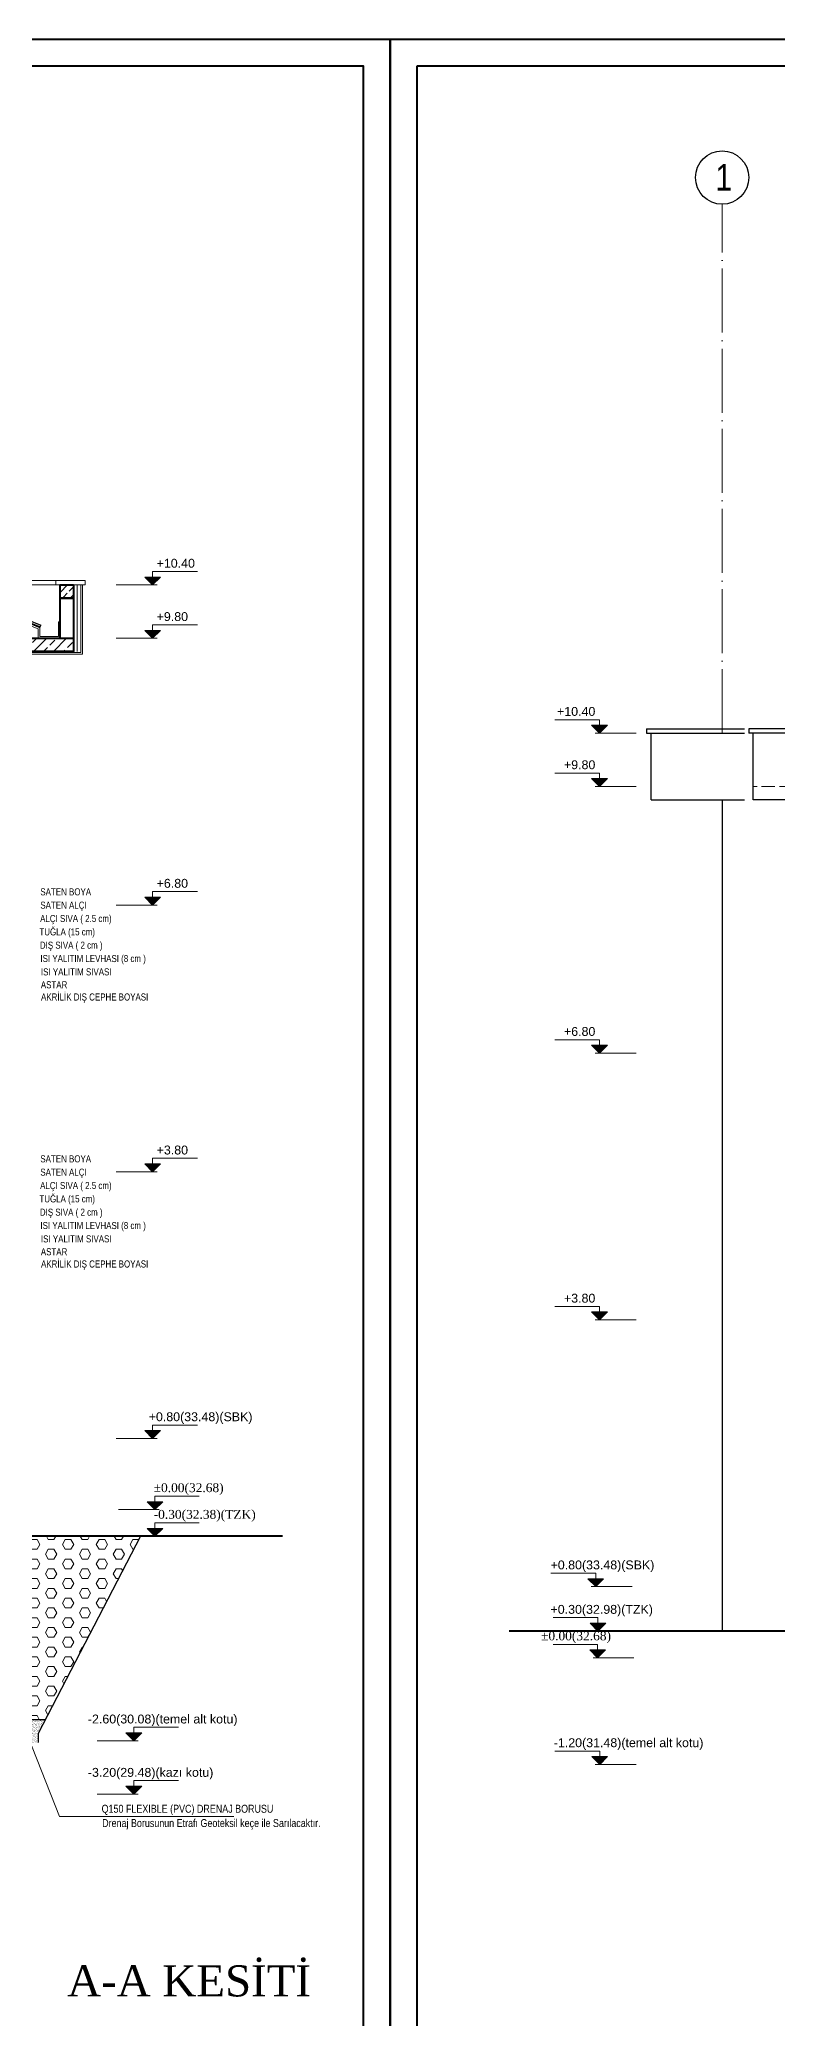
# Model space of a CAD drawing. Header units: millimetres. Extents: x 11587 to 81192, y -36083 to -25300.
# Drawn here: x 67997 to 68828, y -33809 to -31583 of the extents above; entities that cross this region are included whole.
import ezdxf

# ---------------------------------------------------------------- set-up
doc = ezdxf.new("R2010")
doc.units = ezdxf.units.MM
doc.linetypes.add('AKS', pattern=[30, 24, -3, 0, -3])
doc.linetypes.add('IZDUSUM1', pattern=[20, 7.5, -5, 7.5, 0])
for name, color, linetype, lineweight in [('A-detay-yalıtım', 193, 'Continuous', 5), ('rtm-aks balon', 20, 'Continuous', 25), ('rtm-aks balon yazı', 7, 'Continuous', 20), ('rtm-aks yeni', 7, 'AKS', 20), ('rtm-antet yazı-03', 233, 'Continuous', 30), ('rtm-antet-02', 140, 'Continuous', 40), ('rtm-cephe-03', 241, 'Continuous', 30), ('rtm-cephe-04', 33, 'Continuous', 25), ('rtm-izdusum-üst ince', 8, 'IZDUSUM1', 5), ('rtm-izdusum-üst kalın', 211, 'IZDUSUM1', 15), ('rtm-kesit katmanı-04', 33, 'Continuous', 25), ('rtm-mhl-yazı-malzeme', 253, 'Continuous', 13), ('rtm-sembol kot yazı', 7, 'Continuous', 20), ('rtm-sembol malzeme cizgisi', 242, 'Continuous', 20), ('rtm-symbol lvl', 242, 'Continuous', 20), ('rtm-sıva', 252, 'Continuous', 15), ('rtm-tarama-betonarme', 51, 'Continuous', 15), ('rtm-tarama-cakil', 8, 'Continuous', 5), ('rtm-tas_betonarme', 50, 'Continuous', 40)]:
    doc.layers.add(name, color=color, linetype=linetype, lineweight=lineweight)
doc.styles.add('A', font='times.ttf', dxfattribs={"height": 20})
doc.styles.add('AKSYAZI', font='ARIALN.TTF')
doc.styles.add('KT-isocpeur', font='arial.ttf', dxfattribs={"height": 10})
doc.styles.get("Standard").update_dxf_attribs({"font": 'arial.ttf'})
doc.styles.add('VAZ-OLCU', font='times.ttf', dxfattribs={"height": 60})
doc.linetypes.add('BATTING', pattern='A,0.00254,-2.54,[134,ltypeshp.shx,S=2.54,R=0,X=-2.54,Y=0],-5.08,[134,ltypeshp.shx,S=2.54,R=180,X=2.54,Y=0],-2.54', length=10.16254)

msp = doc.modelspace()

# ---------------------------------------------------------------- hatches: boundary and pattern name
at = {"layer": 'rtm-symbol lvl'}
for points in [[(68115.12, -32187.43), (68124.03, -32196.34), (68132.93, -32187.43)], [(68115.12, -32187.43), (68124.03, -32196.34), (68132.93, -32187.43)], [(68115.12, -32247.43), (68124.03, -32256.34), (68132.93, -32247.43)], [(68115.12, -32247.43), (68124.03, -32256.34), (68132.93, -32247.43)], [(68636.12, -32354.08), (68627.21, -32362.99), (68618.31, -32354.08)], [(68636.12, -32354.08), (68627.21, -32362.99), (68618.31, -32354.08)], [(68636.12, -32414.08), (68627.21, -32422.99), (68618.31, -32414.08)], [(68636.12, -32414.08), (68627.21, -32422.99), (68618.31, -32414.08)], [(68115.12, -32547.43), (68124.03, -32556.34), (68132.93, -32547.43)], [(68115.12, -32547.43), (68124.03, -32556.34), (68132.93, -32547.43)], [(68636.12, -32714.08), (68627.21, -32722.99), (68618.31, -32714.08)], [(68636.12, -32714.08), (68627.21, -32722.99), (68618.31, -32714.08)], [(68115.12, -32847.43), (68124.03, -32856.34), (68132.93, -32847.43)], [(68115.12, -32847.43), (68124.03, -32856.34), (68132.93, -32847.43)], [(68636.12, -33014.08), (68627.21, -33022.99), (68618.31, -33014.08)], [(68636.12, -33014.08), (68627.21, -33022.99), (68618.31, -33014.08)], [(68115.12, -33147.43), (68124.03, -33156.34), (68132.93, -33147.43)], [(68115.12, -33147.43), (68124.03, -33156.34), (68132.93, -33147.43)], [(68117.82, -33227.5), (68126.66, -33236.34), (68135.5, -33227.5)], [(68117.82, -33227.5), (68126.66, -33236.34), (68135.5, -33227.5)], [(68117.82, -33257.5), (68126.66, -33266.34), (68135.5, -33257.5)], [(68117.82, -33257.5), (68126.66, -33266.34), (68135.5, -33257.5)], [(68631.86, -33314.08), (68622.96, -33322.99), (68614.05, -33314.08)], [(68631.86, -33314.08), (68622.96, -33322.99), (68614.05, -33314.08)], [(68634.38, -33364.08), (68625.47, -33372.99), (68616.56, -33364.08)], [(68634.38, -33364.08), (68625.47, -33372.99), (68616.56, -33364.08)], [(68633.93, -33394.15), (68625.09, -33402.99), (68616.25, -33394.15)], [(68633.93, -33394.15), (68625.09, -33402.99), (68616.25, -33394.15)], [(68093.94, -33487.43), (68102.85, -33496.34), (68111.76, -33487.43)], [(68093.94, -33487.43), (68102.85, -33496.34), (68111.76, -33487.43)], [(68636.31, -33514.08), (68627.4, -33522.99), (68618.49, -33514.08)], [(68636.31, -33514.08), (68627.4, -33522.99), (68618.49, -33514.08)], [(68093.94, -33547.43), (68102.85, -33556.34), (68111.76, -33547.43)], [(68093.94, -33547.43), (68102.85, -33556.34), (68111.76, -33547.43)]]:
    msp.add_hatch(color=256, dxfattribs=at).paths.add_polyline_path(points)
at = {"layer": 'rtm-tarama-betonarme'}
h = msp.add_hatch(dxfattribs=at)
h.set_pattern_fill('ANSI33', color=256, scale=2)
h.set_pattern_definition([(45, (-623822.126, -4569105.137), (-8.98025612, 8.98025612), []), (45, (-623813.146, -4569105.137), (-8.98025612, 8.98025612), [6.35, -3.175])])
h.paths.add_polyline_path([(68035.08, -32211.34), (68020.08, -32211.34), (68020.08, -32237.86), (68020.08, -32196.34), (68035.08, -32196.34)])
at = {"layer": 'rtm-tarama-betonarme', "ltscale": 1.5}
h = msp.add_hatch(dxfattribs=at)
h.set_pattern_fill('ANSI33', color=256, scale=2.5, style=0)
h.set_pattern_definition([(45, (34573.885, -2309.14), (-11.22532, 11.22532), []), (45, (34585.11, -2309.14), (-11.22532, 11.22532), [7.9375, -3.96875])])
h.paths.add_polyline_path([(67595.08, -32271.34), (67930.08, -32271.34), (67930.08, -32306.34), (67955.08, -32306.34), (67955.08, -32271.34), (68035.08, -32271.34), (68035.08, -32256.34), (67120.08, -32256.34), (67120.08, -32306.34), (67145.08, -32306.34), (67145.08, -32271.34), (67570.08, -32271.34), (67570.08, -32306.34), (67595.08, -32306.34)])
at = {"layer": 'rtm-tarama-cakil'}
h = msp.add_hatch(dxfattribs=at)
h.set_pattern_fill('HEX', color=256, scale=2, style=0)
h.set_pattern_definition([(0, (34573.885, -2309.14), (0, 10.9985226), [6.35, -12.7]), (120, (34573.885, -2309.14), (-9.525, -5.4992613), [6.35, -12.7]), (60, (34580.235, -2309.14), (-9.525, 5.4992613), [6.35, -12.7])])
h.paths.add_polyline_path([(67961.78, -33266.34), (67961.78, -33472.34), (68003.38, -33472.34), (68110.28, -33266.34)])
h = msp.add_hatch(dxfattribs=at)
h.set_pattern_fill('AR-SAND', color=256, scale=0.05, style=0)
h.set_pattern_definition([(37.5, (8403.004, -15707.9238), (-0.080001565, 2.447066187), [0, -1.9304, 0, -2.159, 0, -2.06375]), (7.5, (8403.004, -15707.9238), (2.24761642, 3.5841255), [0, -1.0414, 0, -1.7399, 0, -0.66675]), (327.5, (8401.4418, -15707.9238), (3.95496185, 0.00718592), [0, -0.635, 0, -2.286, 0, -2.9845]), (317.5, (8401.442, -15707.9238), (3.81778226, 1.11464662), [0, -0.3175, 0, -1.4986, 0, -1.7145])])
edge = h.paths.add_edge_path()
edge.add_line((67961.78, -33472.34), (68003.38, -33472.34))
edge.add_line((68003.38, -33472.34), (67995.08, -33488.34))
edge.add_line((67995.08, -33488.34), (67995.08, -33498.35))
edge.add_line((67995.08, -33498.35), (67981.98, -33498.34))
edge.add_arc((67981.98, -33491.34), 7, 270, 360)
edge.add_arc((67981.98, -33491.34), 7, 360, 540)
edge.add_arc((67981.98, -33491.34), 7, 540, 630)
edge.add_line((67981.98, -33498.34), (67961.78, -33498.34))
edge.add_line((67961.78, -33498.34), (67961.78, -33472.34))

# ---------------------------------------------------------------- linework, layer by layer
at = {"layer": 'A-detay-yalıtım', "linetype": 'BATTING', "ltscale": 0.35}
msp.add_lwpolyline([(68039.08, -32271.34), (68039.08, -32196.34)], dxfattribs=at)
at = {"layer": 'rtm-aks balon'}
msp.add_circle((68765.29, -31738.07), 30, dxfattribs=at)
at = {"layer": 'rtm-aks yeni', "ltscale": 3}
msp.add_line((68765.29, -32362.99), (68765.29, -31768.07), dxfattribs=at)
at = {"layer": 'rtm-antet-02'}
for points in [[(59791.61, -31582.89), (59791.61, -36082.89), (68391.61, -36082.89), (68391.61, -31582.89), (59791.61, -31582.89)], [(68391.61, -31582.89), (68391.61, -36082.89), (81191.61, -36082.89), (81191.61, -31582.89), (68391.61, -31582.89)]]:
    msp.add_lwpolyline(points, dxfattribs=at)
for points in [[(59821.61, -31612.89), (59821.61, -36052.89), (68361.61, -36052.89), (68361.61, -31612.89)], [(68421.61, -31612.89), (68421.61, -36052.89), (81161.61, -36052.89), (81161.61, -31612.89)]]:
    msp.add_lwpolyline(points, close=True, dxfattribs=at)
at = {"layer": 'rtm-cephe-03'}
for points in [[(76500.29, -32357.99), (68795.29, -32357.99)], [(68795.29, -32357.99), (68795.29, -32362.99)], [(76500.29, -32362.99), (68795.29, -32362.99)], [(68800.29, -32437.99), (68800.29, -32362.99)], [(76495.29, -32437.99), (68800.29, -32437.99)]]:
    msp.add_lwpolyline(points, dxfattribs=at)
at = {"layer": 'rtm-cephe-04'}
msp.add_line((68765.29, -32437.99), (68765.29, -33372.99), dxfattribs=at)
for points in [[(68680.29, -32357.99), (68790.29, -32357.99)], [(68680.29, -32357.99), (68680.29, -32362.99)], [(68680.29, -32362.99), (68790.29, -32362.99)], [(68685.29, -32437.99), (68685.29, -32362.99)], [(68685.29, -32437.99), (68790.29, -32437.99)]]:
    msp.add_lwpolyline(points, dxfattribs=at)
at = {"layer": 'rtm-izdusum-üst ince'}
msp.add_lwpolyline([(76495.29, -32422.99), (68800.29, -32422.99)], dxfattribs=at)
at = {"layer": 'rtm-izdusum-üst kalın', "ltscale": 4}
msp.add_lwpolyline([(60190.08, -33186.34), (61915.08, -33216.34), (66180.08, -33216.34), (67840.08, -33266.34), (68123.7, -33266.34)], dxfattribs=at)
at = {"layer": 'rtm-kesit katmanı-04'}
for points in [[(67155.08, -31948.19), (67210.08, -31926.19), (67998.24, -32241.45)], [(67155.08, -31950.34), (67210.08, -31928.34), (67997.5, -32243.31)], [(67997.5, -32243.31), (67998.24, -32241.45)], [(68110.28, -33266.34), (67995.08, -33488.34), (67995.08, -33498.34)], [(67961.78, -33472.34), (68003.38, -33472.34)]]:
    msp.add_lwpolyline(points, dxfattribs=at)
at = {"layer": 'rtm-sembol malzeme cizgisi'}
msp.add_lwpolyline([(67983.65, -33491.34), (68019.41, -33581.67), (68215.66, -33581.67)], dxfattribs=at)
at = {"layer": 'rtm-symbol lvl'}
for p, q in [((68082.86, -32196.34), (68129.02, -32196.34)), ((68082.86, -32256.34), (68129.02, -32256.34)), ((68668.38, -32362.99), (68622.22, -32362.99)), ((68668.38, -32422.99), (68622.22, -32422.99)), ((68082.86, -32556.34), (68129.02, -32556.34)), ((68668.38, -32722.99), (68622.22, -32722.99)), ((68082.86, -32856.34), (68129.02, -32856.34)), ((68668.38, -33022.99), (68622.22, -33022.99)), ((68082.86, -33156.34), (68129.02, -33156.34)), ((68085.82, -33236.34), (68131.61, -33236.34)), ((68085.82, -33266.34), (68131.61, -33266.34)), ((68664.12, -33322.99), (68617.96, -33322.99)), ((68666.64, -33372.99), (68620.48, -33372.99)), ((68665.93, -33402.99), (68620.14, -33402.99)), ((68061.68, -33496.34), (68107.84, -33496.34)), ((68668.57, -33522.99), (68622.41, -33522.99)), ((68061.68, -33556.34), (68107.84, -33556.34))]:
    msp.add_line(p, q, dxfattribs=at)
for points in [[(68174.43, -32181.22), (68124.03, -32181.22), (68124.03, -32196.34)], [(68174.43, -32241.22), (68124.03, -32241.22), (68124.03, -32256.34)], [(68576.81, -32347.87), (68627.21, -32347.87), (68627.21, -32362.99)], [(68576.81, -32407.87), (68627.21, -32407.87), (68627.21, -32422.99)], [(68174.43, -32541.22), (68124.03, -32541.22), (68124.03, -32556.34)], [(68576.81, -32707.87), (68627.21, -32707.87), (68627.21, -32722.99)], [(68174.43, -32841.22), (68124.03, -32841.22), (68124.03, -32856.34)], [(68576.81, -33007.87), (68627.21, -33007.87), (68627.21, -33022.99)], [(68174.43, -33141.22), (68124.03, -33141.22), (68124.03, -33156.34)], [(68176.66, -33221.34), (68126.66, -33221.34), (68126.66, -33236.34)], [(68176.66, -33251.34), (68126.66, -33251.34), (68126.66, -33266.34)], [(68572.56, -33307.87), (68622.96, -33307.87), (68622.96, -33322.99)], [(68575.07, -33357.87), (68625.47, -33357.87), (68625.47, -33372.99)], [(68575.09, -33387.99), (68625.09, -33387.99), (68625.09, -33402.99)], [(68153.25, -33481.22), (68102.85, -33481.22), (68102.85, -33496.34)], [(68577, -33507.87), (68627.4, -33507.87), (68627.4, -33522.99)], [(68153.25, -33541.22), (68102.85, -33541.22), (68102.85, -33556.34)]]:
    msp.add_lwpolyline(points, dxfattribs=at)
for points in [[(68115.12, -32187.43), (68124.03, -32196.34), (68132.93, -32187.43)], [(68115.12, -32187.43), (68124.03, -32196.34), (68132.93, -32187.43)], [(68115.12, -32247.43), (68124.03, -32256.34), (68132.93, -32247.43)], [(68115.12, -32247.43), (68124.03, -32256.34), (68132.93, -32247.43)], [(68636.12, -32354.08), (68627.21, -32362.99), (68618.31, -32354.08)], [(68636.12, -32354.08), (68627.21, -32362.99), (68618.31, -32354.08)], [(68636.12, -32414.08), (68627.21, -32422.99), (68618.31, -32414.08)], [(68636.12, -32414.08), (68627.21, -32422.99), (68618.31, -32414.08)], [(68115.12, -32547.43), (68124.03, -32556.34), (68132.93, -32547.43)], [(68115.12, -32547.43), (68124.03, -32556.34), (68132.93, -32547.43)], [(68636.12, -32714.08), (68627.21, -32722.99), (68618.31, -32714.08)], [(68636.12, -32714.08), (68627.21, -32722.99), (68618.31, -32714.08)], [(68115.12, -32847.43), (68124.03, -32856.34), (68132.93, -32847.43)], [(68115.12, -32847.43), (68124.03, -32856.34), (68132.93, -32847.43)], [(68636.12, -33014.08), (68627.21, -33022.99), (68618.31, -33014.08)], [(68636.12, -33014.08), (68627.21, -33022.99), (68618.31, -33014.08)], [(68115.12, -33147.43), (68124.03, -33156.34), (68132.93, -33147.43)], [(68115.12, -33147.43), (68124.03, -33156.34), (68132.93, -33147.43)], [(68117.82, -33227.5), (68126.66, -33236.34), (68135.5, -33227.5)], [(68117.82, -33227.5), (68126.66, -33236.34), (68135.5, -33227.5)], [(68117.82, -33257.5), (68126.66, -33266.34), (68135.5, -33257.5)], [(68117.82, -33257.5), (68126.66, -33266.34), (68135.5, -33257.5)], [(68631.86, -33314.08), (68622.96, -33322.99), (68614.05, -33314.08)], [(68631.86, -33314.08), (68622.96, -33322.99), (68614.05, -33314.08)], [(68634.38, -33364.08), (68625.47, -33372.99), (68616.56, -33364.08)], [(68634.38, -33364.08), (68625.47, -33372.99), (68616.56, -33364.08)], [(68633.93, -33394.15), (68625.09, -33402.99), (68616.25, -33394.15)], [(68633.93, -33394.15), (68625.09, -33402.99), (68616.25, -33394.15)], [(68093.94, -33487.43), (68102.85, -33496.34), (68111.76, -33487.43)], [(68093.94, -33487.43), (68102.85, -33496.34), (68111.76, -33487.43)], [(68636.31, -33514.08), (68627.4, -33522.99), (68618.49, -33514.08)], [(68636.31, -33514.08), (68627.4, -33522.99), (68618.49, -33514.08)], [(68093.94, -33547.43), (68102.85, -33556.34), (68111.76, -33547.43)], [(68093.94, -33547.43), (68102.85, -33556.34), (68111.76, -33547.43)]]:
    msp.add_lwpolyline(points, close=True, dxfattribs=at)
at = {"layer": 'rtm-sıva'}
for p, q in [((68015.08, -32191.34), (67872.97, -32191.34)), ((68015.08, -32196.34), (67885.47, -32196.34))]:
    msp.add_line(p, q, dxfattribs=at)
for points in [[(67963.08, -32272.34), (68043.08, -32272.34), (68043.08, -32196.34)], [(67965.08, -32274.34), (68045.08, -32274.34), (68045.08, -32196.34)], [(68020.08, -32196.34), (68015.08, -32196.34), (68015.08, -32191.34), (68048.08, -32191.34), (68048.08, -32196.34), (68020.08, -32196.34)], [(68020.08, -32237.65), (68018.08, -32237.65), (68018.08, -32254.34), (67997.08, -32254.34), (67997.08, -32244.37), (67983.47, -32238.88), (67982.73, -32240.63), (67995.08, -32245.57), (67995.08, -32256.34), (67995.08, -32256.34)]]:
    msp.add_lwpolyline(points, dxfattribs=at)
at = {"layer": 'rtm-tas_betonarme'}
for points in [[(68035.08, -32196.34), (68035.08, -32211.34), (68020.08, -32211.34), (68020.08, -32196.34), (68035.08, -32196.34)], [(68020.08, -32256.34), (68020.08, -32211.34), (68035.08, -32211.34), (68035.08, -32256.34)], [(68270.3, -33266.34), (67955.08, -33266.34)], [(76415.29, -33442.99), (75040.29, -33392.99), (74805.29, -33392.99), (70490.29, -33372.99), (68525.41, -33372.99)]]:
    msp.add_lwpolyline(points, dxfattribs=at)
msp.add_lwpolyline([(67120.08, -32256.34), (68035.08, -32256.34), (68035.08, -32271.34), (67955.08, -32271.34), (67955.08, -32306.34), (67930.08, -32306.34), (67930.08, -32271.34), (67595.08, -32271.34), (67595.08, -32306.34), (67570.08, -32306.34), (67570.08, -32271.34), (67145.08, -32271.34), (67145.08, -32306.34), (67120.08, -32306.34)], close=True, dxfattribs=at)

# ---------------------------------------------------------------- texts
at = {"layer": 'rtm-aks balon yazı', "insert": (68757.6, -31752.84), "char_height": 30, "width": 27.7214, "attachment_point": 7, "style": 'AKSYAZI'}
msp.add_mtext('1', dxfattribs=at)
at = {"layer": 'rtm-antet yazı-03', "linetype": 'ByBlock', "insert": (68027.92, -33748.91), "char_height": 35, "width": 840.7633, "attachment_point": 1, "style": 'A'}
msp.add_mtext('A-A KESİTİ', dxfattribs=at)
at = {"layer": 'rtm-mhl-yazı-malzeme', "width": 0.8}
for s, height, p in [('SATEN BOYA', 8, (67997.67, -32545.51)), ('SATEN ALÇI', 8, (67997.67, -32560.51)), ('TUĞLA (15 cm)', 8, (67996.6, -32590.51)), ('ALÇI SIVA ( 2.5 cm)', 8, (67997.43, -32575.51)), ('DIŞ SIVA ( 2 cm )', 8, (67997.15, -32605.51)), (' ISI YALITIM LEVHASI (8 cm )', 8, (67995.26, -32620.51)), ('ISI YALITIM SIVASI', 8, (67998.33, -32635.51)), ('ASTAR', 8, (67998.22, -32650.03)), ('AKRİLİK DIŞ CEPHE BOYASI', 8, (67998.46, -32663.76)), ('SATEN BOYA', 8, (67997.67, -32845.82)), ('ALÇI SIVA ( 2.5 cm)', 8, (67997.43, -32875.82)), ('SATEN ALÇI', 8, (67997.67, -32860.82)), ('TUĞLA (15 cm)', 8, (67996.6, -32890.82)), ('DIŞ SIVA ( 2 cm )', 8, (67997.15, -32905.82)), (' ISI YALITIM LEVHASI (8 cm )', 8, (67995.26, -32920.82)), ('ISI YALITIM SIVASI', 8, (67998.33, -32935.82)), ('ASTAR', 8, (67998.22, -32950.33)), ('AKRİLİK DIŞ CEPHE BOYASI', 8, (67998.46, -32964.07)), ('Q150 FLEXIBLE (PVC) DRENAJ BORUSU ', 9, (68066.64, -33577.32)), ('Drenaj Borusunun Etrafı Geoteksil keçe ile Sarılacaktır.', 9, (68067.27, -33593.41))]:
    msp.add_text(s, height=height, dxfattribs=at).set_placement(p)
at = {"layer": 'rtm-sembol kot yazı'}
for s, style, p in [('+10.40', 'KT-isocpeur', (68128.6, -32176.91, -240.41)), ('+9.80', 'KT-isocpeur', (68128.6, -32236.91, -240.41)), ('+10.40', 'KT-isocpeur', (68579.41, -32343.56, -240.41)), ('+9.80', 'KT-isocpeur', (68587.18, -32403.56, -240.41)), ('+6.80', 'KT-isocpeur', (68128.6, -32536.91, -240.41)), ('+6.80', 'KT-isocpeur', (68587.18, -32703.56, -240.41)), ('+3.80', 'KT-isocpeur', (68128.6, -32836.91, -240.41)), ('+3.80', 'KT-isocpeur', (68587.18, -33003.56, -240.41)), ('+0.80(33.48)(SBK)', 'KT-isocpeur', (68119.65, -33136.91, -240.41)), ('%%P0.00(32.68)', 'VAZ-OLCU', (68125.25, -33216.71, -106)), ('-0.30(32.38)(TZK)', 'VAZ-OLCU', (68125.25, -33246.71, -106)), ('+0.80(33.48)(SBK)', 'KT-isocpeur', (68572.13, -33303.56, -240.41)), ('+0.30(32.98)(TZK)', 'KT-isocpeur', (68572.07, -33353.56, -240.41)), ('%%P0.00(32.68)', 'VAZ-OLCU', (68561.39, -33383.36, -106)), ('-2.60(30.08)(temel alt kotu)', 'KT-isocpeur', (68051.17, -33476.91, -240.41)), ('-1.20(31.48)(temel alt kotu)', 'KT-isocpeur', (68575.72, -33503.56, -240.41)), ('-3.20(29.48)(kazı kotu)', 'KT-isocpeur', (68051.17, -33536.91, -240.41))]:
    msp.add_text(s, height=10, dxfattribs=dict(at, style=style)).set_placement(p)

doc.saveas('drawing.dxf')
